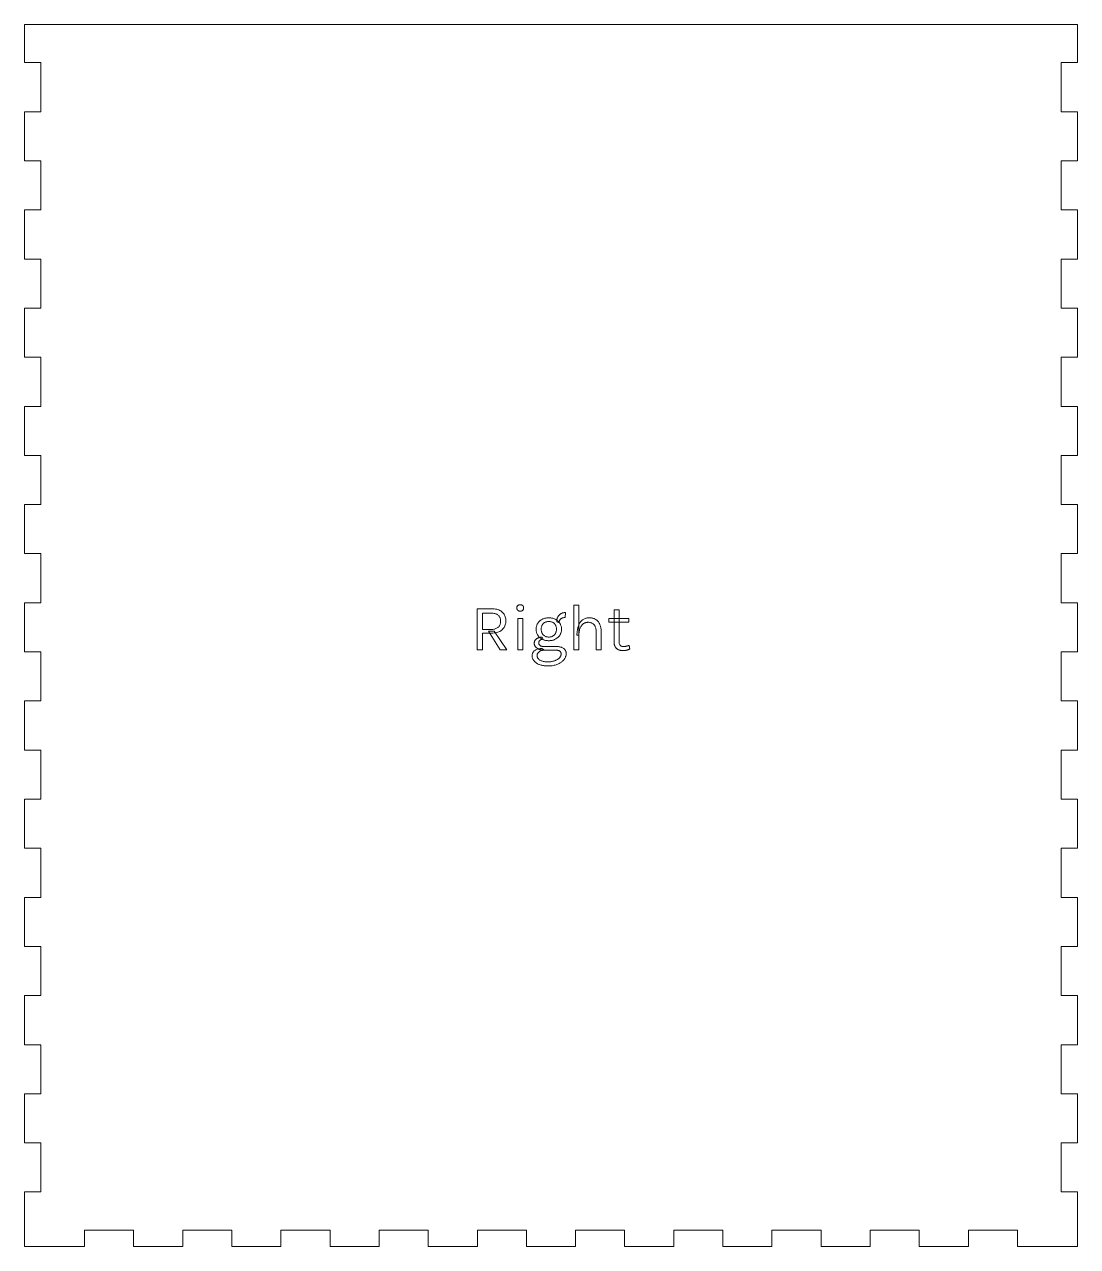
# Model space of a CAD drawing. Extents: x 0 to 665, y 0 to 451.
# Drawn here: x 472 to 665, y 0 to 224 of the extents above; entities that cross this region are included whole.
import ezdxf

# ---------------------------------------------------------------- set-up
doc = ezdxf.new("R2010")
doc.units = 0
doc.layers.get('0').update_dxf_attribs({"lineweight": 0})

msp = doc.modelspace()

# ---------------------------------------------------------------- linework, layer by layer
for p, q in [((475, 224), (472, 224)), ((472, 224), (472, 217)), ((662, 224), (475, 224)), ((665, 224), (662, 224)), ((665, 217), (665, 224)), ((472, 217), (475, 217)), ((475, 217), (475, 208)), ((662, 208), (662, 217)), ((662, 217), (665, 217)), ((475, 208), (472, 208)), ((472, 208), (472, 199)), ((665, 208), (662, 208)), ((665, 199), (665, 208)), ((472, 199), (475, 199)), ((475, 199), (475, 190)), ((662, 190), (662, 199)), ((662, 199), (665, 199)), ((475, 190), (472, 190)), ((472, 190), (472, 181)), ((665, 190), (662, 190)), ((665, 181), (665, 190)), ((472, 181), (475, 181)), ((475, 181), (475, 172)), ((662, 172), (662, 181)), ((662, 181), (665, 181)), ((475, 172), (472, 172)), ((472, 172), (472, 163)), ((665, 172), (662, 172)), ((665, 163), (665, 172)), ((472, 163), (475, 163)), ((475, 163), (475, 154)), ((662, 154), (662, 163)), ((662, 163), (665, 163)), ((475, 154), (472, 154)), ((472, 154), (472, 145)), ((665, 154), (662, 154)), ((665, 145), (665, 154)), ((472, 145), (475, 145)), ((475, 145), (475, 136)), ((662, 136), (662, 145)), ((662, 145), (665, 145)), ((475, 136), (472, 136)), ((472, 136), (472, 127)), ((665, 136), (662, 136)), ((665, 127), (665, 136)), ((472, 127), (475, 127)), ((475, 127), (475, 118)), ((662, 118), (662, 127)), ((662, 127), (665, 127)), ((475, 118), (472, 118)), ((472, 118), (472, 109)), ((554.985, 109.366), (554.985, 116.902)), ((554.985, 116.902), (557.613, 116.902)), ((557.613, 116.902), (557.865, 116.896)), ((557.865, 116.896), (558.104, 116.877)), ((558.104, 116.877), (558.331, 116.847)), ((558.331, 116.847), (558.545, 116.804)), ((558.545, 116.804), (558.746, 116.748)), ((558.746, 116.748), (558.935, 116.681)), ((558.935, 116.681), (559.112, 116.601)), ((559.112, 116.601), (559.276, 116.508)), ((559.276, 116.508), (559.427, 116.404)), ((562.239, 117.058), (562.241, 117.11)), ((562.241, 117.005), (562.239, 117.058)), ((562.239, 117.058), (562.239, 117.058)), ((562.241, 117.11), (562.246, 117.159)), ((562.246, 116.954), (562.241, 117.005)), ((562.246, 117.159), (562.254, 117.207)), ((562.254, 116.905), (562.246, 116.954)), ((562.254, 117.207), (562.266, 117.252)), ((562.266, 116.859), (562.254, 116.905)), ((562.266, 117.252), (562.281, 117.295)), ((562.281, 116.814), (562.266, 116.859)), ((562.281, 117.295), (562.299, 117.336)), ((562.299, 116.772), (562.281, 116.814)), ((562.299, 117.336), (562.321, 117.375)), ((562.321, 116.731), (562.299, 116.772)), ((562.321, 117.375), (562.347, 117.411)), ((562.347, 116.693), (562.321, 116.731)), ((562.347, 117.411), (562.375, 117.446)), ((562.375, 116.657), (562.347, 116.693)), ((562.375, 117.446), (562.407, 117.478)), ((562.407, 116.623), (562.375, 116.657)), ((562.407, 117.478), (562.442, 117.508)), ((562.442, 116.592), (562.407, 116.623)), ((562.442, 117.508), (562.479, 117.534)), ((562.479, 116.564), (562.442, 116.592)), ((562.479, 117.534), (562.519, 117.558)), ((562.519, 116.539), (562.479, 116.564)), ((562.519, 117.558), (562.561, 117.578)), ((562.561, 116.517), (562.519, 116.539)), ((562.561, 117.578), (562.605, 117.595)), ((562.605, 116.499), (562.561, 116.517)), ((562.605, 117.595), (562.652, 117.609)), ((562.652, 116.484), (562.605, 116.499)), ((562.652, 117.609), (562.701, 117.62)), ((562.701, 116.473), (562.652, 116.484)), ((562.701, 117.62), (562.753, 117.628)), ((562.753, 117.628), (562.807, 117.632)), ((562.807, 117.632), (562.863, 117.634)), ((562.863, 117.634), (562.863, 117.634)), ((562.863, 117.634), (562.919, 117.632)), ((562.919, 117.632), (562.973, 117.628)), ((562.973, 117.628), (563.025, 117.62)), ((563.025, 117.62), (563.074, 117.609)), ((563.074, 116.484), (563.025, 116.473)), ((563.074, 117.609), (563.121, 117.595)), ((563.121, 116.499), (563.074, 116.484)), ((563.121, 117.595), (563.165, 117.578)), ((563.165, 116.517), (563.121, 116.499)), ((563.165, 117.578), (563.207, 117.558)), ((563.207, 116.539), (563.165, 116.517)), ((563.207, 117.558), (563.247, 117.534)), ((563.247, 116.564), (563.207, 116.539)), ((563.247, 117.534), (563.284, 117.508)), ((563.284, 116.592), (563.247, 116.564)), ((563.284, 117.508), (563.319, 117.478)), ((563.319, 116.623), (563.284, 116.592)), ((563.319, 117.478), (563.351, 117.446)), ((563.351, 116.657), (563.319, 116.623)), ((563.351, 117.446), (563.379, 117.411)), ((563.379, 116.693), (563.351, 116.657)), ((563.379, 117.411), (563.405, 117.375)), ((563.405, 116.731), (563.379, 116.693)), ((563.405, 117.375), (563.427, 117.336)), ((563.427, 116.772), (563.405, 116.731)), ((563.427, 117.336), (563.445, 117.295)), ((563.445, 116.814), (563.427, 116.772)), ((563.445, 117.295), (563.46, 117.252)), ((563.46, 116.859), (563.445, 116.814)), ((563.46, 117.252), (563.472, 117.207)), ((563.472, 116.905), (563.46, 116.859)), ((563.472, 117.207), (563.48, 117.159)), ((563.48, 116.954), (563.472, 116.905)), ((563.48, 117.159), (563.485, 117.11)), ((563.485, 117.005), (563.48, 116.954)), ((563.485, 117.11), (563.487, 117.058)), ((563.487, 117.058), (563.485, 117.005)), ((563.487, 117.058), (563.487, 117.058)), ((572.685, 109.366), (572.685, 117.55)), ((572.685, 117.55), (573.621, 117.55)), ((573.621, 117.55), (573.621, 109.366)), ((580.047, 110.842), (580.047, 116.698)), ((580.047, 116.698), (580.971, 116.698)), ((580.971, 116.698), (580.971, 110.866)), ((665, 118), (662, 118)), ((665, 109), (665, 118)), ((555.921, 116.098), (555.921, 113.11)), ((557.613, 116.098), (555.921, 116.098)), ((555.921, 116.098), (555.921, 116.098)), ((557.771, 116.094), (557.613, 116.098)), ((557.613, 116.098), (557.613, 116.098)), ((557.922, 116.082), (557.771, 116.094)), ((558.064, 116.062), (557.922, 116.082)), ((558.199, 116.034), (558.064, 116.062)), ((558.326, 115.998), (558.199, 116.034)), ((558.446, 115.953), (558.326, 115.998)), ((558.557, 115.901), (558.446, 115.953)), ((558.661, 115.841), (558.557, 115.901)), ((558.758, 115.772), (558.661, 115.841)), ((558.846, 115.696), (558.758, 115.772)), ((558.926, 115.613), (558.846, 115.696)), ((558.998, 115.524), (558.926, 115.613)), ((559.062, 115.429), (558.998, 115.524)), ((559.117, 115.329), (559.062, 115.429)), ((559.163, 115.224), (559.117, 115.329)), ((559.201, 115.112), (559.163, 115.224)), ((559.231, 114.995), (559.201, 115.112)), ((559.229, 114.233), (559.251, 114.354)), ((559.252, 114.872), (559.231, 114.995)), ((559.251, 114.354), (559.265, 114.479)), ((559.265, 114.744), (559.252, 114.872)), ((559.269, 114.61), (559.265, 114.744)), ((559.265, 114.479), (559.269, 114.61)), ((559.269, 114.61), (559.269, 114.61)), ((559.427, 116.404), (559.566, 116.287)), ((559.566, 116.287), (559.692, 116.16)), ((559.692, 116.16), (559.805, 116.026)), ((559.805, 116.026), (559.904, 115.883)), ((559.904, 115.883), (559.99, 115.733)), ((559.99, 115.733), (560.063, 115.575)), ((560.063, 115.575), (560.123, 115.41)), ((560.123, 115.41), (560.169, 115.236)), ((560.169, 115.236), (560.202, 115.055)), ((560.202, 114.289), (560.169, 114.11)), ((560.202, 115.055), (560.222, 114.867)), ((560.222, 114.476), (560.202, 114.289)), ((560.222, 114.867), (560.229, 114.67)), ((560.229, 114.67), (560.222, 114.476)), ((560.229, 114.67), (560.229, 114.67)), ((562.395, 109.366), (562.395, 115.114)), ((562.395, 115.114), (563.331, 115.114)), ((562.753, 116.465), (562.701, 116.473)), ((562.807, 116.46), (562.753, 116.465)), ((562.863, 116.458), (562.807, 116.46)), ((562.919, 116.46), (562.863, 116.458)), ((562.863, 116.458), (562.863, 116.458)), ((562.863, 116.458), (562.863, 116.458)), ((562.973, 116.465), (562.919, 116.46)), ((563.025, 116.473), (562.973, 116.465)), ((563.331, 115.114), (563.331, 109.366)), ((566.017, 114.154), (566.076, 114.25)), ((566.076, 114.25), (566.14, 114.343)), ((566.14, 114.343), (566.208, 114.431)), ((566.208, 114.431), (566.281, 114.515)), ((566.281, 114.515), (566.359, 114.595)), ((566.359, 114.595), (566.441, 114.671)), ((566.441, 114.671), (566.527, 114.742)), ((566.527, 114.742), (566.617, 114.809)), ((566.617, 114.809), (566.712, 114.872)), ((566.712, 114.872), (566.812, 114.931)), ((566.812, 114.931), (566.916, 114.985)), ((566.916, 114.985), (567.023, 115.035)), ((567.023, 115.035), (567.134, 115.079)), ((567.156, 114.244), (567.078, 114.169)), ((567.134, 115.079), (567.246, 115.118)), ((567.239, 114.31), (567.156, 114.244)), ((567.328, 114.369), (567.239, 114.31)), ((567.246, 115.118), (567.361, 115.152)), ((567.423, 114.421), (567.328, 114.369)), ((567.361, 115.152), (567.479, 115.181)), ((567.523, 114.464), (567.423, 114.421)), ((567.479, 115.181), (567.6, 115.204)), ((567.628, 114.499), (567.523, 114.464)), ((567.6, 115.204), (567.723, 115.223)), ((567.74, 114.527), (567.628, 114.499)), ((567.723, 115.223), (567.848, 115.236)), ((567.857, 114.546), (567.74, 114.527)), ((567.848, 115.236), (567.976, 115.243)), ((567.979, 114.558), (567.857, 114.546)), ((567.976, 115.243), (568.107, 115.246)), ((568.107, 114.562), (567.979, 114.558)), ((568.107, 115.246), (568.107, 115.246)), ((568.107, 115.246), (568.234, 115.243)), ((568.236, 114.558), (568.107, 114.562)), ((568.107, 114.562), (568.107, 114.562)), ((568.234, 115.243), (568.359, 115.236)), ((568.359, 114.546), (568.236, 114.558)), ((568.359, 115.236), (568.482, 115.223)), ((568.477, 114.527), (568.359, 114.546)), ((568.588, 114.499), (568.477, 114.527)), ((568.482, 115.223), (568.602, 115.204)), ((568.693, 114.464), (568.588, 114.499)), ((568.602, 115.204), (568.72, 115.181)), ((568.793, 114.421), (568.693, 114.464)), ((568.72, 115.181), (568.835, 115.152)), ((568.887, 114.369), (568.793, 114.421)), ((568.835, 115.152), (568.948, 115.118)), ((568.975, 114.31), (568.887, 114.369)), ((568.948, 115.118), (569.059, 115.079)), ((569.057, 114.244), (568.975, 114.31)), ((569.133, 114.169), (569.057, 114.244)), ((569.059, 115.079), (569.168, 115.035)), ((569.168, 115.035), (569.274, 114.985)), ((569.274, 114.985), (569.377, 114.931)), ((569.377, 114.931), (569.475, 114.872)), ((569.475, 114.872), (569.57, 114.809)), ((569.547, 114.514), (569.549, 114.614)), ((569.991, 114.334), (569.547, 114.514)), ((569.549, 114.614), (569.555, 114.711)), ((569.555, 114.711), (569.565, 114.805)), ((569.565, 114.805), (569.579, 114.898)), ((569.57, 114.809), (569.66, 114.742)), ((569.579, 114.898), (569.596, 114.987)), ((569.596, 114.987), (569.618, 115.075)), ((569.618, 115.075), (569.644, 115.159)), ((569.644, 115.159), (569.674, 115.242)), ((569.66, 114.742), (569.746, 114.671)), ((569.674, 115.242), (569.707, 115.322)), ((569.707, 115.322), (569.745, 115.399)), ((569.745, 115.399), (569.786, 115.474)), ((569.746, 114.671), (569.827, 114.595)), ((569.786, 115.474), (569.831, 115.545)), ((569.827, 114.595), (569.905, 114.515)), ((569.831, 115.545), (569.879, 115.612)), ((569.879, 115.612), (569.93, 115.677)), ((569.905, 114.515), (569.978, 114.431)), ((569.93, 115.677), (569.985, 115.738)), ((569.978, 114.431), (570.046, 114.343)), ((569.985, 115.738), (570.043, 115.796)), ((569.994, 114.429), (569.991, 114.334)), ((569.991, 114.334), (569.991, 114.334)), ((569.991, 114.334), (569.991, 114.334)), ((570.003, 114.518), (569.994, 114.429)), ((570.017, 114.603), (570.003, 114.518)), ((570.037, 114.682), (570.017, 114.603)), ((570.063, 114.756), (570.037, 114.682)), ((570.043, 115.796), (570.105, 115.85)), ((570.046, 114.343), (570.111, 114.25)), ((570.095, 114.825), (570.063, 114.756)), ((570.132, 114.889), (570.095, 114.825)), ((570.105, 115.85), (570.169, 115.901)), ((570.111, 114.25), (570.17, 114.154)), ((570.175, 114.948), (570.132, 114.889)), ((570.169, 115.901), (570.237, 115.949)), ((570.224, 115.002), (570.175, 114.948)), ((570.279, 115.051), (570.224, 115.002)), ((570.237, 115.949), (570.309, 115.993)), ((570.339, 115.095), (570.279, 115.051)), ((570.309, 115.993), (570.384, 116.033)), ((570.404, 115.134), (570.339, 115.095)), ((570.384, 116.033), (570.461, 116.07)), ((570.474, 115.169), (570.404, 115.134)), ((570.461, 116.07), (570.541, 116.102)), ((570.55, 115.199), (570.474, 115.169)), ((570.541, 116.102), (570.624, 116.129)), ((570.63, 115.224), (570.55, 115.199)), ((570.624, 116.129), (570.71, 116.153)), ((570.715, 115.245), (570.63, 115.224)), ((570.71, 116.153), (570.798, 116.172)), ((570.806, 115.261), (570.715, 115.245)), ((570.798, 116.172), (570.889, 116.187)), ((570.901, 115.273), (570.806, 115.261)), ((570.889, 116.187), (570.983, 116.197)), ((571.002, 115.28), (570.901, 115.273)), ((570.983, 116.197), (571.08, 116.204)), ((571.107, 115.282), (571.002, 115.28)), ((571.08, 116.204), (571.179, 116.206)), ((571.179, 116.206), (571.107, 115.282)), ((571.179, 116.206), (571.179, 116.206)), ((573.705, 114.183), (573.775, 114.301)), ((573.775, 114.301), (573.85, 114.413)), ((573.85, 114.413), (573.929, 114.518)), ((573.929, 114.518), (574.014, 114.616)), ((574.014, 114.616), (574.103, 114.708)), ((574.103, 114.708), (574.197, 114.793)), ((574.197, 114.793), (574.296, 114.871)), ((574.296, 114.871), (574.4, 114.942)), ((574.4, 114.942), (574.508, 115.006)), ((574.508, 115.006), (574.62, 115.062)), ((574.646, 114.28), (574.564, 114.238)), ((574.62, 115.062), (574.737, 115.111)), ((574.731, 114.316), (574.646, 114.28)), ((574.819, 114.347), (574.731, 114.316)), ((574.737, 115.111), (574.858, 115.152)), ((574.91, 114.373), (574.819, 114.347)), ((574.858, 115.152), (574.983, 115.186)), ((575.004, 114.393), (574.91, 114.373)), ((574.983, 115.186), (575.113, 115.212)), ((575.1, 114.407), (575.004, 114.393)), ((575.199, 114.415), (575.1, 114.407)), ((575.113, 115.212), (575.247, 115.231)), ((575.301, 114.418), (575.199, 114.415)), ((575.247, 115.231), (575.386, 115.242)), ((575.434, 114.414), (575.301, 114.418)), ((575.301, 114.418), (575.301, 114.418)), ((575.386, 115.242), (575.529, 115.246)), ((575.561, 114.401), (575.434, 114.414)), ((575.529, 115.246), (575.529, 115.246)), ((575.529, 115.246), (575.663, 115.243)), ((575.682, 114.379), (575.561, 114.401)), ((575.663, 115.243), (575.792, 115.234)), ((575.798, 114.349), (575.682, 114.379)), ((575.792, 115.234), (575.918, 115.219)), ((575.908, 114.311), (575.798, 114.349)), ((576.012, 114.264), (575.908, 114.311)), ((575.918, 115.219), (576.04, 115.198)), ((576.111, 114.208), (576.012, 114.264)), ((576.04, 115.198), (576.158, 115.17)), ((576.158, 115.17), (576.272, 115.137)), ((576.272, 115.137), (576.383, 115.098)), ((576.383, 115.098), (576.489, 115.052)), ((576.489, 115.052), (576.591, 115.001)), ((576.591, 115.001), (576.69, 114.943)), ((576.69, 114.943), (576.784, 114.88)), ((576.784, 114.88), (576.874, 114.811)), ((576.874, 114.811), (576.96, 114.738)), ((576.96, 114.738), (577.04, 114.659)), ((577.04, 114.659), (577.117, 114.575)), ((577.117, 114.575), (577.189, 114.485)), ((577.189, 114.485), (577.256, 114.391)), ((577.256, 114.391), (577.319, 114.291)), ((577.319, 114.291), (577.377, 114.186)), ((579.123, 114.454), (579.123, 115.102)), ((579.123, 115.102), (582.783, 115.102)), ((582.783, 114.454), (579.123, 114.454)), ((582.783, 115.102), (582.783, 114.454)), ((582.783, 114.454), (582.783, 114.454)), ((555.921, 113.11), (557.541, 113.11)), ((557.613, 112.45), (555.921, 112.45)), ((555.921, 112.45), (555.921, 109.366)), ((559.209, 109.366), (557.049, 112.786)), ((557.049, 112.786), (558.069, 112.786)), ((557.541, 113.11), (557.706, 113.114)), ((557.865, 112.456), (557.613, 112.45)), ((557.613, 112.45), (557.613, 112.45)), ((557.706, 113.114), (557.863, 113.127)), ((557.863, 113.127), (558.012, 113.148)), ((558.104, 112.475), (557.865, 112.456)), ((558.012, 113.148), (558.153, 113.177)), ((558.069, 112.786), (560.421, 109.366)), ((558.331, 112.505), (558.104, 112.475)), ((558.153, 113.177), (558.286, 113.214)), ((558.286, 113.214), (558.41, 113.26)), ((558.545, 112.548), (558.331, 112.505)), ((558.41, 113.26), (558.527, 113.314)), ((558.527, 113.314), (558.635, 113.377)), ((558.746, 112.604), (558.545, 112.548)), ((558.635, 113.377), (558.736, 113.448)), ((558.736, 113.448), (558.828, 113.527)), ((558.935, 112.671), (558.746, 112.604)), ((558.828, 113.527), (558.912, 113.613)), ((558.912, 113.613), (558.987, 113.704)), ((559.112, 112.751), (558.935, 112.671)), ((558.987, 113.704), (559.053, 113.8)), ((559.053, 113.8), (559.11, 113.9)), ((559.11, 113.9), (559.159, 114.006)), ((559.276, 112.844), (559.112, 112.751)), ((559.159, 114.006), (559.198, 114.117)), ((559.198, 114.117), (559.229, 114.233)), ((559.427, 112.948), (559.276, 112.844)), ((559.566, 113.065), (559.427, 112.948)), ((559.692, 113.192), (559.566, 113.065)), ((559.805, 113.326), (559.692, 113.192)), ((559.904, 113.468), (559.805, 113.326)), ((559.99, 113.617), (559.904, 113.468)), ((560.063, 113.774), (559.99, 113.617)), ((560.123, 113.938), (560.063, 113.774)), ((560.169, 114.11), (560.123, 113.938)), ((565.767, 113.146), (565.77, 113.27)), ((565.77, 113.023), (565.767, 113.146)), ((565.767, 113.146), (565.767, 113.146)), ((565.77, 113.27), (565.779, 113.392)), ((565.779, 112.902), (565.77, 113.023)), ((565.779, 113.392), (565.795, 113.51)), ((565.795, 112.785), (565.779, 112.902)), ((565.795, 113.51), (565.816, 113.625)), ((565.816, 112.671), (565.795, 112.785)), ((565.816, 113.625), (565.844, 113.737)), ((565.844, 112.559), (565.816, 112.671)), ((565.844, 113.737), (565.878, 113.846)), ((565.878, 112.451), (565.844, 112.559)), ((565.878, 113.846), (565.918, 113.952)), ((565.918, 112.346), (565.878, 112.451)), ((565.918, 113.952), (565.965, 114.054)), ((565.965, 112.244), (565.918, 112.346)), ((565.965, 114.054), (566.017, 114.154)), ((566.017, 112.144), (565.965, 112.244)), ((566.076, 112.048), (566.017, 112.144)), ((566.14, 111.955), (566.076, 112.048)), ((566.707, 113.27), (566.703, 113.146)), ((566.703, 113.146), (566.703, 113.146)), ((566.703, 113.146), (566.707, 113.026)), ((566.718, 113.389), (566.707, 113.27)), ((566.707, 113.026), (566.718, 112.909)), ((566.737, 113.503), (566.718, 113.389)), ((566.718, 112.909), (566.737, 112.797)), ((566.763, 113.612), (566.737, 113.503)), ((566.737, 112.797), (566.763, 112.689)), ((566.797, 113.717), (566.763, 113.612)), ((566.763, 112.689), (566.797, 112.585)), ((566.838, 113.817), (566.797, 113.717)), ((566.797, 112.585), (566.838, 112.485)), ((566.887, 113.912), (566.838, 113.817)), ((566.838, 112.485), (566.887, 112.389)), ((566.943, 114.002), (566.887, 113.912)), ((566.887, 112.389), (566.943, 112.297)), ((567.007, 114.088), (566.943, 114.002)), ((566.943, 112.297), (567.007, 112.21)), ((567.078, 114.169), (567.007, 114.088)), ((567.007, 112.21), (567.078, 112.126)), ((567.078, 112.126), (567.156, 112.048)), ((567.156, 112.048), (567.239, 111.979)), ((568.975, 111.979), (569.057, 112.048)), ((569.057, 112.048), (569.133, 112.126)), ((569.203, 114.088), (569.133, 114.169)), ((569.133, 112.126), (569.203, 112.21)), ((569.265, 114.002), (569.203, 114.088)), ((569.203, 112.21), (569.265, 112.297)), ((569.32, 113.912), (569.265, 114.002)), ((569.265, 112.297), (569.32, 112.389)), ((569.367, 113.817), (569.32, 113.912)), ((569.32, 112.389), (569.367, 112.485)), ((569.408, 113.717), (569.367, 113.817)), ((569.367, 112.485), (569.408, 112.585)), ((569.44, 113.612), (569.408, 113.717)), ((569.408, 112.585), (569.44, 112.689)), ((569.466, 113.503), (569.44, 113.612)), ((569.44, 112.689), (569.466, 112.797)), ((569.484, 113.389), (569.466, 113.503)), ((569.466, 112.797), (569.484, 112.909)), ((569.495, 113.27), (569.484, 113.389)), ((569.484, 112.909), (569.495, 113.026)), ((569.499, 113.146), (569.495, 113.27)), ((569.495, 113.026), (569.499, 113.146)), ((569.499, 113.146), (569.499, 113.146)), ((570.111, 112.048), (570.046, 111.955)), ((570.17, 112.144), (570.111, 112.048)), ((570.17, 114.154), (570.223, 114.054)), ((570.223, 112.244), (570.17, 112.144)), ((570.223, 114.054), (570.27, 113.952)), ((570.27, 112.346), (570.223, 112.244)), ((570.27, 113.952), (570.311, 113.846)), ((570.311, 112.451), (570.27, 112.346)), ((570.311, 113.846), (570.345, 113.737)), ((570.345, 112.559), (570.311, 112.451)), ((570.345, 113.737), (570.373, 113.625)), ((570.373, 112.671), (570.345, 112.559)), ((570.373, 113.625), (570.395, 113.51)), ((570.395, 112.785), (570.373, 112.671)), ((570.395, 113.51), (570.411, 113.392)), ((570.411, 112.902), (570.395, 112.785)), ((570.411, 113.392), (570.42, 113.27)), ((570.42, 113.023), (570.411, 112.902)), ((570.42, 113.27), (570.423, 113.146)), ((570.423, 113.146), (570.42, 113.023)), ((570.423, 113.146), (570.423, 113.146)), ((573.261, 112.078), (573.264, 112.275)), ((573.621, 112.078), (573.261, 112.078)), ((573.264, 112.275), (573.272, 112.467)), ((573.272, 112.467), (573.285, 112.653)), ((573.285, 112.653), (573.303, 112.833)), ((573.303, 112.833), (573.327, 113.007)), ((573.327, 113.007), (573.356, 113.175)), ((573.356, 113.175), (573.39, 113.337)), ((573.39, 113.337), (573.43, 113.493)), ((573.43, 113.493), (573.475, 113.643)), ((573.475, 113.643), (573.525, 113.788)), ((573.525, 113.788), (573.58, 113.926)), ((573.58, 113.926), (573.64, 114.058)), ((573.623, 112.221), (573.621, 112.078)), ((573.621, 112.078), (573.621, 112.078)), ((573.629, 112.36), (573.623, 112.221)), ((573.639, 112.496), (573.629, 112.36)), ((573.654, 112.627), (573.639, 112.496)), ((573.64, 114.058), (573.705, 114.183)), ((573.672, 112.754), (573.654, 112.627)), ((573.694, 112.877), (573.672, 112.754)), ((573.721, 112.996), (573.694, 112.877)), ((573.752, 113.111), (573.721, 112.996)), ((573.786, 113.222), (573.752, 113.111)), ((573.825, 113.329), (573.786, 113.222)), ((573.868, 113.432), (573.825, 113.329)), ((573.914, 113.529), (573.868, 113.432)), ((573.963, 113.622), (573.914, 113.529)), ((574.016, 113.71), (573.963, 113.622)), ((574.072, 113.793), (574.016, 113.71)), ((574.132, 113.872), (574.072, 113.793)), ((574.196, 113.945), (574.132, 113.872)), ((574.263, 114.013), (574.196, 113.945)), ((574.333, 114.077), (574.263, 114.013)), ((574.407, 114.136), (574.333, 114.077)), ((574.484, 114.19), (574.407, 114.136)), ((574.564, 114.238), (574.484, 114.19)), ((576.203, 114.143), (576.111, 114.208)), ((576.291, 114.071), (576.203, 114.143)), ((576.372, 113.989), (576.291, 114.071)), ((576.447, 113.899), (576.372, 113.989)), ((576.513, 113.802), (576.447, 113.899)), ((576.572, 113.696), (576.513, 113.802)), ((576.624, 113.583), (576.572, 113.696)), ((576.667, 113.462), (576.624, 113.583)), ((576.702, 113.333), (576.667, 113.462)), ((576.73, 113.196), (576.702, 113.333)), ((576.749, 113.051), (576.73, 113.196)), ((576.761, 112.898), (576.749, 113.051)), ((576.765, 112.738), (576.761, 112.898)), ((576.765, 109.366), (576.765, 112.738)), ((577.377, 114.186), (577.431, 114.076)), ((577.431, 114.076), (577.48, 113.961)), ((577.48, 113.961), (577.524, 113.842)), ((577.524, 113.842), (577.563, 113.719)), ((577.563, 113.719), (577.596, 113.591)), ((577.596, 113.591), (577.625, 113.46)), ((577.625, 113.46), (577.648, 113.324)), ((577.648, 113.324), (577.666, 113.183)), ((577.666, 113.183), (577.679, 113.039)), ((577.679, 113.039), (577.686, 112.891)), ((577.686, 112.891), (577.689, 112.738)), ((577.689, 112.738), (577.689, 112.738)), ((577.689, 112.738), (577.689, 109.366)), ((565.431, 110.566), (565.433, 110.637)), ((565.433, 110.498), (565.431, 110.566)), ((565.431, 110.566), (565.431, 110.566)), ((565.433, 110.637), (565.439, 110.706)), ((565.44, 110.431), (565.433, 110.498)), ((565.439, 110.706), (565.449, 110.772)), ((565.452, 110.366), (565.44, 110.431)), ((565.449, 110.772), (565.464, 110.837)), ((565.467, 110.301), (565.452, 110.366)), ((565.464, 110.837), (565.482, 110.899)), ((565.488, 110.237), (565.467, 110.301)), ((565.482, 110.899), (565.504, 110.959)), ((565.513, 110.175), (565.488, 110.237)), ((565.504, 110.959), (565.531, 111.017)), ((565.543, 110.114), (565.513, 110.175)), ((565.531, 111.017), (565.562, 111.073)), ((565.577, 110.053), (565.543, 110.114)), ((565.562, 111.073), (565.596, 111.127)), ((565.616, 109.994), (565.577, 110.053)), ((565.596, 111.127), (565.635, 111.178)), ((565.659, 109.936), (565.616, 109.994)), ((565.635, 111.178), (565.677, 111.227)), ((565.707, 109.88), (565.659, 109.936)), ((565.677, 111.227), (565.722, 111.274)), ((565.758, 109.825), (565.707, 109.88)), ((565.722, 111.274), (565.768, 111.318)), ((565.813, 109.773), (565.758, 109.825)), ((565.768, 111.318), (565.818, 111.36)), ((565.873, 109.723), (565.813, 109.773)), ((565.818, 111.36), (565.87, 111.4)), ((565.87, 111.4), (565.924, 111.437)), ((565.924, 111.437), (565.981, 111.472)), ((565.981, 111.472), (566.04, 111.504)), ((566.04, 111.504), (566.102, 111.534)), ((566.102, 111.534), (566.166, 111.562)), ((566.208, 111.867), (566.14, 111.955)), ((566.166, 111.562), (566.232, 111.587)), ((566.281, 111.782), (566.208, 111.867)), ((566.232, 111.587), (566.299, 111.61)), ((566.26, 110.673), (566.259, 110.626)), ((566.259, 110.626), (566.259, 110.626)), ((566.259, 110.626), (566.261, 110.572)), ((566.264, 110.719), (566.26, 110.673)), ((566.261, 110.572), (566.268, 110.519)), ((566.27, 110.763), (566.264, 110.719)), ((566.268, 110.519), (566.28, 110.469)), ((566.279, 110.805), (566.27, 110.763)), ((566.29, 110.846), (566.279, 110.805)), ((566.28, 110.469), (566.295, 110.42)), ((566.359, 111.702), (566.281, 111.782)), ((566.303, 110.885), (566.29, 110.846)), ((566.295, 110.42), (566.316, 110.373)), ((566.299, 111.61), (566.367, 111.629)), ((566.319, 110.922), (566.303, 110.885)), ((566.316, 110.373), (566.341, 110.327)), ((566.338, 110.958), (566.319, 110.922)), ((566.359, 110.992), (566.338, 110.958)), ((566.341, 110.327), (566.371, 110.284)), ((566.441, 111.626), (566.359, 111.702)), ((566.382, 111.025), (566.359, 110.992)), ((566.367, 111.629), (566.436, 111.646)), ((566.371, 110.284), (566.405, 110.242)), ((566.407, 111.056), (566.382, 111.025)), ((566.405, 110.242), (566.444, 110.202)), ((566.434, 111.085), (566.407, 111.056)), ((566.461, 111.113), (566.434, 111.085)), ((566.436, 111.646), (566.506, 111.661)), ((566.527, 111.555), (566.441, 111.626)), ((566.444, 110.202), (566.487, 110.164)), ((566.49, 111.14), (566.461, 111.113)), ((566.487, 110.164), (566.536, 110.129)), ((566.52, 111.165), (566.49, 111.14)), ((566.506, 111.661), (566.577, 111.673)), ((566.551, 111.188), (566.52, 111.165)), ((566.617, 111.487), (566.527, 111.555)), ((566.536, 110.129), (566.593, 110.097)), ((566.584, 111.209), (566.551, 111.188)), ((566.577, 111.673), (566.649, 111.682)), ((566.617, 111.229), (566.584, 111.209)), ((566.593, 110.097), (566.657, 110.069)), ((566.712, 111.424), (566.617, 111.487)), ((566.652, 111.248), (566.617, 111.229)), ((566.649, 111.682), (566.722, 111.689)), ((566.688, 111.265), (566.652, 111.248)), ((566.657, 110.069), (566.729, 110.045)), ((566.725, 111.28), (566.688, 111.265)), ((566.812, 111.365), (566.712, 111.424)), ((566.722, 111.689), (566.796, 111.693)), ((566.761, 111.294), (566.725, 111.28)), ((566.729, 110.045), (566.808, 110.025)), ((566.798, 111.306), (566.761, 111.294)), ((566.796, 111.693), (566.871, 111.694)), ((566.834, 111.317), (566.798, 111.306)), ((566.808, 110.025), (566.895, 110.008)), ((566.916, 111.31), (566.812, 111.365)), ((566.87, 111.326), (566.834, 111.317)), ((566.907, 111.333), (566.87, 111.326)), ((566.871, 111.694), (566.871, 111.694)), ((566.871, 111.694), (567.051, 111.346)), ((566.895, 110.008), (566.988, 109.995)), ((566.943, 111.339), (566.907, 111.333)), ((567.023, 111.26), (566.916, 111.31)), ((566.979, 111.343), (566.943, 111.339)), ((567.015, 111.345), (566.979, 111.343)), ((566.988, 109.995), (567.09, 109.985)), ((567.051, 111.346), (567.015, 111.345)), ((567.134, 111.215), (567.023, 111.26)), ((567.09, 109.985), (567.199, 109.98)), ((567.246, 111.175), (567.134, 111.215)), ((567.199, 109.98), (567.315, 109.978)), ((567.239, 111.979), (567.328, 111.918)), ((567.361, 111.141), (567.246, 111.175)), ((567.315, 109.978), (567.315, 109.978)), ((567.315, 109.978), (569.547, 109.978)), ((567.328, 111.918), (567.423, 111.865)), ((567.479, 111.112), (567.361, 111.141)), ((567.423, 111.865), (567.523, 111.82)), ((567.6, 111.088), (567.479, 111.112)), ((567.523, 111.82), (567.628, 111.783)), ((567.723, 111.07), (567.6, 111.088)), ((567.628, 111.783), (567.74, 111.755)), ((567.848, 111.057), (567.723, 111.07)), ((567.74, 111.755), (567.857, 111.734)), ((567.976, 111.049), (567.848, 111.057)), ((567.857, 111.734), (567.979, 111.722)), ((568.107, 111.046), (567.976, 111.049)), ((567.979, 111.722), (568.107, 111.718)), ((568.107, 111.718), (568.236, 111.722)), ((568.107, 111.718), (568.107, 111.718)), ((568.107, 111.718), (568.107, 111.718)), ((568.234, 111.049), (568.107, 111.046)), ((568.107, 111.046), (568.107, 111.046)), ((568.107, 111.046), (568.107, 111.046)), ((568.359, 111.057), (568.234, 111.049)), ((568.236, 111.722), (568.359, 111.734)), ((568.359, 111.734), (568.477, 111.755)), ((568.482, 111.07), (568.359, 111.057)), ((568.477, 111.755), (568.588, 111.783)), ((568.602, 111.088), (568.482, 111.07)), ((568.588, 111.783), (568.693, 111.82)), ((568.72, 111.112), (568.602, 111.088)), ((568.693, 111.82), (568.793, 111.865)), ((568.835, 111.141), (568.72, 111.112)), ((568.793, 111.865), (568.887, 111.918)), ((568.948, 111.175), (568.835, 111.141)), ((568.887, 111.918), (568.975, 111.979)), ((569.059, 111.215), (568.948, 111.175)), ((569.168, 111.26), (569.059, 111.215)), ((569.274, 111.31), (569.168, 111.26)), ((569.377, 111.365), (569.274, 111.31)), ((569.475, 111.424), (569.377, 111.365)), ((569.57, 111.487), (569.475, 111.424)), ((569.547, 109.978), (569.706, 109.975)), ((569.66, 111.555), (569.57, 111.487)), ((569.746, 111.626), (569.66, 111.555)), ((569.706, 109.975), (569.857, 109.964)), ((569.827, 111.702), (569.746, 111.626)), ((569.905, 111.782), (569.827, 111.702)), ((569.857, 109.964), (570.002, 109.947)), ((569.978, 111.867), (569.905, 111.782)), ((570.046, 111.955), (569.978, 111.867)), ((570.002, 109.947), (570.14, 109.923)), ((570.14, 109.923), (570.271, 109.892)), ((570.271, 109.892), (570.395, 109.855)), ((570.395, 109.855), (570.512, 109.81)), ((570.512, 109.81), (570.622, 109.759)), ((580.049, 110.736), (580.047, 110.842)), ((580.047, 110.842), (580.047, 110.842)), ((580.056, 110.633), (580.049, 110.736)), ((580.066, 110.534), (580.056, 110.633)), ((580.082, 110.439), (580.066, 110.534)), ((580.101, 110.347), (580.082, 110.439)), ((580.125, 110.259), (580.101, 110.347)), ((580.153, 110.174), (580.125, 110.259)), ((580.185, 110.093), (580.153, 110.174)), ((580.222, 110.016), (580.185, 110.093)), ((580.263, 109.942), (580.222, 110.016)), ((580.308, 109.872), (580.263, 109.942)), ((580.356, 109.805), (580.308, 109.872)), ((580.407, 109.742), (580.356, 109.805)), ((580.971, 110.866), (580.979, 110.697)), ((580.979, 110.697), (581.004, 110.546)), ((581.004, 110.546), (581.046, 110.413)), ((581.046, 110.413), (581.103, 110.298)), ((581.103, 110.298), (581.178, 110.2)), ((581.178, 110.2), (581.269, 110.12)), ((581.269, 110.12), (581.377, 110.058)), ((581.377, 110.058), (581.501, 110.014)), ((581.501, 110.014), (581.642, 109.987)), ((581.642, 109.987), (581.799, 109.978)), ((581.799, 109.978), (581.848, 109.979)), ((581.799, 109.978), (581.799, 109.978)), ((581.848, 109.979), (581.897, 109.98)), ((581.897, 109.98), (581.945, 109.983)), ((581.945, 109.983), (581.993, 109.987)), ((581.993, 109.987), (582.041, 109.992)), ((582.041, 109.992), (582.089, 109.997)), ((582.089, 109.997), (582.136, 110.004)), ((582.136, 110.004), (582.183, 110.013)), ((582.183, 110.013), (582.23, 110.022)), ((582.23, 110.022), (582.276, 110.032)), ((582.276, 110.032), (582.323, 110.043)), ((582.323, 110.043), (582.371, 110.056)), ((582.371, 110.056), (582.42, 110.069)), ((582.42, 110.069), (582.47, 110.084)), ((582.47, 110.084), (582.521, 110.1)), ((582.521, 110.1), (582.574, 110.116)), ((582.574, 110.116), (582.627, 110.134)), ((582.627, 110.134), (582.682, 110.153)), ((582.682, 110.153), (582.738, 110.173)), ((582.738, 110.173), (582.795, 110.194)), ((582.795, 110.194), (582.795, 110.194)), ((582.795, 110.194), (582.927, 109.522)), ((472, 109), (475, 109)), ((475, 109), (475, 100)), ((555.921, 109.366), (554.985, 109.366)), ((555.921, 109.366), (555.921, 109.366)), ((560.421, 109.366), (559.209, 109.366)), ((560.421, 109.366), (560.421, 109.366)), ((563.331, 109.366), (562.395, 109.366)), ((563.331, 109.366), (563.331, 109.366)), ((565.047, 108.25), (565.052, 108.38)), ((565.051, 108.15), (565.047, 108.25)), ((565.047, 108.25), (565.047, 108.25)), ((565.061, 108.052), (565.051, 108.15)), ((565.052, 108.38), (565.067, 108.504)), ((565.079, 107.955), (565.061, 108.052)), ((565.067, 108.504), (565.091, 108.621)), ((565.104, 107.861), (565.079, 107.955)), ((565.091, 108.621), (565.125, 108.732)), ((565.136, 107.768), (565.104, 107.861)), ((565.125, 108.732), (565.169, 108.837)), ((565.176, 107.677), (565.136, 107.768)), ((565.169, 108.837), (565.223, 108.936)), ((565.222, 107.587), (565.176, 107.677)), ((565.275, 107.499), (565.222, 107.587)), ((565.223, 108.936), (565.287, 109.028)), ((565.287, 109.028), (565.36, 109.114)), ((565.36, 109.114), (565.443, 109.194)), ((565.443, 109.194), (565.536, 109.267)), ((565.536, 109.267), (565.637, 109.334)), ((565.637, 109.334), (565.743, 109.393)), ((565.743, 109.393), (565.855, 109.446)), ((565.855, 109.446), (565.973, 109.492)), ((565.936, 109.676), (565.873, 109.723)), ((566.003, 109.63), (565.936, 109.676)), ((565.963, 108.378), (565.959, 108.286)), ((565.959, 108.286), (565.959, 108.286)), ((565.959, 108.286), (565.964, 108.194)), ((565.973, 108.465), (565.963, 108.378)), ((565.964, 108.194), (565.979, 108.105)), ((565.973, 109.492), (566.096, 109.53)), ((565.991, 108.549), (565.973, 108.465)), ((565.979, 108.105), (566.004, 108.018)), ((566.016, 108.629), (565.991, 108.549)), ((566.074, 109.587), (566.003, 109.63)), ((566.004, 108.018), (566.04, 107.935)), ((566.048, 108.704), (566.016, 108.629)), ((566.04, 107.935), (566.085, 107.854)), ((566.086, 108.776), (566.048, 108.704)), ((566.149, 109.546), (566.074, 109.587)), ((566.085, 107.854), (566.14, 107.776)), ((566.132, 108.844), (566.086, 108.776)), ((566.096, 109.53), (566.225, 109.562)), ((566.186, 108.908), (566.132, 108.844)), ((566.14, 107.776), (566.206, 107.701)), ((566.227, 109.508), (566.149, 109.546)), ((566.246, 108.968), (566.186, 108.908)), ((566.206, 107.701), (566.282, 107.629)), ((566.225, 109.562), (566.36, 109.586)), ((566.31, 109.471), (566.227, 109.508)), ((566.313, 109.024), (566.246, 108.968)), ((566.282, 107.629), (566.367, 107.56)), ((566.396, 109.437), (566.31, 109.471)), ((566.387, 109.075), (566.313, 109.024)), ((566.36, 109.586), (566.501, 109.604)), ((566.367, 107.56), (566.463, 107.494)), ((566.466, 109.121), (566.387, 109.075)), ((566.486, 109.407), (566.396, 109.437)), ((566.552, 109.162), (566.466, 109.121)), ((566.578, 109.381), (566.486, 109.407)), ((566.501, 109.604), (566.647, 109.614)), ((566.643, 109.197), (566.552, 109.162)), ((566.674, 109.358), (566.578, 109.381)), ((566.74, 109.227), (566.643, 109.197)), ((566.647, 109.614), (566.799, 109.618)), ((566.773, 109.338), (566.674, 109.358)), ((566.844, 109.251), (566.74, 109.227)), ((566.875, 109.322), (566.773, 109.338)), ((566.799, 109.618), (566.799, 109.618)), ((566.799, 109.618), (567.315, 109.294)), ((566.953, 109.27), (566.844, 109.251)), ((566.98, 109.31), (566.875, 109.322)), ((567.068, 109.283), (566.953, 109.27)), ((567.089, 109.301), (566.98, 109.31)), ((567.188, 109.291), (567.068, 109.283)), ((567.2, 109.296), (567.089, 109.301)), ((567.315, 109.294), (567.188, 109.291)), ((567.315, 109.294), (567.2, 109.296)), ((569.547, 109.294), (567.315, 109.294)), ((569.506, 107.513), (569.598, 107.563)), ((569.626, 109.292), (569.547, 109.294)), ((569.547, 109.294), (569.547, 109.294)), ((569.598, 107.563), (569.685, 107.615)), ((569.702, 109.286), (569.626, 109.292)), ((569.685, 107.615), (569.767, 107.671)), ((569.773, 109.276), (569.702, 109.286)), ((569.767, 107.671), (569.845, 107.729)), ((569.84, 109.263), (569.773, 109.276)), ((569.903, 109.245), (569.84, 109.263)), ((569.845, 107.729), (569.917, 107.789)), ((569.961, 109.224), (569.903, 109.245)), ((569.917, 107.789), (569.985, 107.852)), ((570.015, 109.198), (569.961, 109.224)), ((569.985, 107.852), (570.048, 107.917)), ((570.065, 109.169), (570.015, 109.198)), ((570.048, 107.917), (570.106, 107.984)), ((570.111, 109.136), (570.065, 109.169)), ((570.106, 107.984), (570.157, 108.052)), ((570.153, 109.099), (570.111, 109.136)), ((570.191, 109.059), (570.153, 109.099)), ((570.157, 108.052), (570.203, 108.121)), ((570.224, 109.018), (570.191, 109.059)), ((570.203, 108.121), (570.242, 108.192)), ((570.254, 108.975), (570.224, 109.018)), ((570.242, 108.192), (570.275, 108.263)), ((570.28, 108.931), (570.254, 108.975)), ((570.275, 108.263), (570.303, 108.335)), ((570.302, 108.885), (570.28, 108.931)), ((570.319, 108.838), (570.302, 108.885)), ((570.303, 108.335), (570.324, 108.408)), ((570.333, 108.789), (570.319, 108.838)), ((570.324, 108.408), (570.339, 108.482)), ((570.343, 108.739), (570.333, 108.789)), ((570.339, 108.482), (570.348, 108.558)), ((570.349, 108.687), (570.343, 108.739)), ((570.348, 108.558), (570.351, 108.634)), ((570.351, 108.634), (570.349, 108.687)), ((570.351, 108.634), (570.351, 108.634)), ((570.622, 109.759), (570.726, 109.701)), ((570.726, 109.701), (570.822, 109.636)), ((570.885, 107.599), (570.801, 107.497)), ((570.822, 109.636), (570.91, 109.565)), ((570.961, 107.703), (570.885, 107.599)), ((570.91, 109.565), (570.989, 109.488)), ((571.03, 107.808), (570.961, 107.703)), ((570.989, 109.488), (571.059, 109.406)), ((571.09, 107.914), (571.03, 107.808)), ((571.059, 109.406), (571.12, 109.319)), ((571.142, 108.021), (571.09, 107.914)), ((571.12, 109.319), (571.171, 109.227)), ((571.187, 108.129), (571.142, 108.021)), ((571.171, 109.227), (571.213, 109.128)), ((571.223, 108.238), (571.187, 108.129)), ((571.213, 109.128), (571.245, 109.025)), ((571.251, 108.348), (571.223, 108.238)), ((571.245, 109.025), (571.268, 108.916)), ((571.271, 108.458), (571.251, 108.348)), ((571.268, 108.916), (571.282, 108.802)), ((571.283, 108.57), (571.271, 108.458)), ((571.282, 108.802), (571.287, 108.682)), ((571.287, 108.682), (571.283, 108.57)), ((571.287, 108.682), (571.287, 108.682)), ((573.621, 109.366), (572.685, 109.366)), ((573.621, 109.366), (573.621, 109.366)), ((577.689, 109.366), (576.765, 109.366)), ((577.689, 109.366), (577.689, 109.366)), ((580.461, 109.683), (580.407, 109.742)), ((580.518, 109.627), (580.461, 109.683)), ((580.578, 109.575), (580.518, 109.627)), ((580.642, 109.526), (580.578, 109.575)), ((580.708, 109.481), (580.642, 109.526)), ((580.778, 109.44), (580.708, 109.481)), ((580.851, 109.402), (580.778, 109.44)), ((580.926, 109.368), (580.851, 109.402)), ((581.004, 109.337), (580.926, 109.368)), ((581.083, 109.31), (581.004, 109.337)), ((581.164, 109.287), (581.083, 109.31)), ((581.247, 109.267), (581.164, 109.287)), ((581.332, 109.251), (581.247, 109.267)), ((581.419, 109.238), (581.332, 109.251)), ((581.508, 109.229), (581.419, 109.238)), ((581.598, 109.224), (581.508, 109.229)), ((581.691, 109.222), (581.598, 109.224)), ((581.756, 109.223), (581.691, 109.222)), ((581.691, 109.222), (581.691, 109.222)), ((581.691, 109.222), (581.691, 109.222)), ((581.82, 109.225), (581.756, 109.223)), ((581.884, 109.23), (581.82, 109.225)), ((581.947, 109.235), (581.884, 109.23)), ((582.01, 109.243), (581.947, 109.235)), ((582.072, 109.252), (582.01, 109.243)), ((582.134, 109.263), (582.072, 109.252)), ((582.196, 109.276), (582.134, 109.263)), ((582.257, 109.29), (582.196, 109.276)), ((582.318, 109.306), (582.257, 109.29)), ((582.379, 109.323), (582.318, 109.306)), ((582.439, 109.342), (582.379, 109.323)), ((582.5, 109.361), (582.439, 109.342)), ((582.561, 109.381), (582.5, 109.361)), ((582.622, 109.402), (582.561, 109.381)), ((582.683, 109.424), (582.622, 109.402)), ((582.744, 109.447), (582.683, 109.424)), ((582.805, 109.471), (582.744, 109.447)), ((582.866, 109.496), (582.805, 109.471)), ((582.927, 109.522), (582.866, 109.496)), ((662, 100), (662, 109)), ((662, 109), (665, 109)), ((565.336, 107.413), (565.275, 107.499)), ((565.404, 107.329), (565.336, 107.413)), ((565.478, 107.247), (565.404, 107.329)), ((565.558, 107.169), (565.478, 107.247)), ((565.644, 107.094), (565.558, 107.169)), ((565.736, 107.022), (565.644, 107.094)), ((565.834, 106.954), (565.736, 107.022)), ((565.937, 106.889), (565.834, 106.954)), ((566.046, 106.828), (565.937, 106.889)), ((566.161, 106.769), (566.046, 106.828)), ((566.282, 106.714), (566.161, 106.769)), ((566.409, 106.663), (566.282, 106.714)), ((566.541, 106.616), (566.409, 106.663)), ((566.463, 107.494), (566.568, 107.432)), ((566.678, 106.573), (566.541, 106.616)), ((566.568, 107.432), (566.683, 107.377)), ((566.819, 106.536), (566.678, 106.573)), ((566.683, 107.377), (566.808, 107.329)), ((566.808, 107.329), (566.941, 107.287)), ((566.965, 106.504), (566.819, 106.536)), ((566.941, 107.287), (567.084, 107.251)), ((567.115, 106.476), (566.965, 106.504)), ((567.084, 107.251), (567.236, 107.222)), ((567.271, 106.454), (567.115, 106.476)), ((567.236, 107.222), (567.398, 107.199)), ((567.431, 106.436), (567.271, 106.454)), ((567.398, 107.199), (567.569, 107.183)), ((567.596, 106.424), (567.431, 106.436)), ((567.569, 107.183), (567.749, 107.173)), ((567.765, 106.416), (567.596, 106.424)), ((567.749, 107.173), (567.939, 107.17)), ((567.939, 106.414), (567.765, 106.416)), ((567.939, 107.17), (568.081, 107.172)), ((567.939, 107.17), (567.939, 107.17)), ((568.145, 106.417), (567.939, 106.414)), ((567.939, 106.414), (567.939, 106.414)), ((567.939, 106.414), (567.939, 106.414)), ((568.081, 107.172), (568.22, 107.178)), ((568.345, 106.427), (568.145, 106.417)), ((568.22, 107.178), (568.355, 107.189)), ((568.539, 106.444), (568.345, 106.427)), ((568.355, 107.189), (568.487, 107.203)), ((568.487, 107.203), (568.615, 107.222)), ((568.727, 106.467), (568.539, 106.444)), ((568.615, 107.222), (568.739, 107.245)), ((568.909, 106.497), (568.727, 106.467)), ((568.739, 107.245), (568.86, 107.271)), ((568.86, 107.271), (568.978, 107.302)), ((569.086, 106.534), (568.909, 106.497)), ((568.978, 107.302), (569.092, 107.338)), ((569.257, 106.577), (569.086, 106.534)), ((569.092, 107.338), (569.202, 107.377)), ((569.202, 107.377), (569.308, 107.42)), ((569.421, 106.627), (569.257, 106.577)), ((569.308, 107.42), (569.41, 107.465)), ((569.41, 107.465), (569.506, 107.513)), ((569.58, 106.684), (569.421, 106.627)), ((569.733, 106.747), (569.58, 106.684)), ((569.88, 106.815), (569.733, 106.747)), ((570.019, 106.888), (569.88, 106.815)), ((570.152, 106.964), (570.019, 106.888)), ((570.277, 107.043), (570.152, 106.964)), ((570.396, 107.126), (570.277, 107.043)), ((570.508, 107.214), (570.396, 107.126)), ((570.612, 107.304), (570.508, 107.214)), ((570.71, 107.399), (570.612, 107.304)), ((570.801, 107.497), (570.71, 107.399)), ((475, 100), (472, 100)), ((472, 100), (472, 91)), ((665, 100), (662, 100)), ((665, 91), (665, 100)), ((472, 91), (475, 91)), ((475, 91), (475, 82)), ((662, 82), (662, 91)), ((662, 91), (665, 91)), ((475, 82), (472, 82)), ((472, 82), (472, 73)), ((665, 82), (662, 82)), ((665, 73), (665, 82)), ((472, 73), (475, 73)), ((475, 73), (475, 64)), ((662, 64), (662, 73)), ((662, 73), (665, 73)), ((475, 64), (472, 64)), ((472, 64), (472, 55)), ((665, 64), (662, 64)), ((665, 55), (665, 64)), ((472, 55), (475, 55)), ((475, 55), (475, 46)), ((662, 46), (662, 55)), ((662, 55), (665, 55)), ((475, 46), (472, 46)), ((472, 46), (472, 37)), ((665, 46), (662, 46)), ((665, 37), (665, 46)), ((472, 37), (475, 37)), ((475, 37), (475, 28)), ((662, 28), (662, 37)), ((662, 37), (665, 37)), ((475, 28), (472, 28)), ((472, 28), (472, 19)), ((665, 28), (662, 28)), ((665, 19), (665, 28)), ((472, 19), (475, 19)), ((475, 19), (475, 10)), ((662, 10), (662, 19)), ((662, 19), (665, 19)), ((475, 10), (472, 10)), ((472, 10), (472, 3)), ((665, 10), (662, 10)), ((665, 3), (665, 10)), ((472, 3), (472, 0)), ((483, 0), (483, 3)), ((483, 3), (492, 3)), ((492, 3), (492, 0)), ((501, 0), (501, 3)), ((501, 3), (510, 3)), ((510, 3), (510, 0)), ((519, 0), (519, 3)), ((519, 3), (528, 3)), ((528, 3), (528, 0)), ((537, 0), (537, 3)), ((537, 3), (546, 3)), ((546, 3), (546, 0)), ((555, 0), (555, 3)), ((555, 3), (564, 3)), ((564, 3), (564, 0)), ((573, 0), (573, 3)), ((573, 3), (582, 3)), ((582, 3), (582, 0)), ((591, 0), (591, 3)), ((591, 3), (600, 3)), ((600, 3), (600, 0)), ((609, 0), (609, 3)), ((609, 3), (618, 3)), ((618, 3), (618, 0)), ((627, 0), (627, 3)), ((627, 3), (636, 3)), ((636, 3), (636, 0)), ((645, 0), (645, 3)), ((645, 3), (654, 3)), ((654, 3), (654, 0)), ((665, 0), (665, 3)), ((472, 0), (475, 0)), ((475, 0), (483, 0)), ((492, 0), (501, 0)), ((510, 0), (519, 0)), ((528, 0), (537, 0)), ((546, 0), (555, 0)), ((564, 0), (573, 0)), ((582, 0), (591, 0)), ((600, 0), (609, 0)), ((618, 0), (627, 0)), ((636, 0), (645, 0)), ((654, 0), (662, 0)), ((662, 0), (665, 0))]:
    msp.add_line(p, q)

doc.saveas('drawing.dxf')
